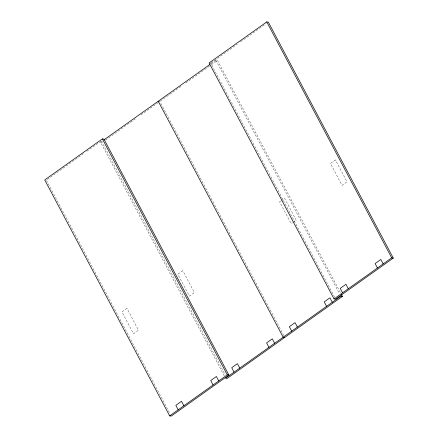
<?xml version="1.0" encoding="UTF-8"?>
<svg xmlns="http://www.w3.org/2000/svg" width="438" height="438" viewBox="0 0 438 438"><rect width="100%" height="100%" fill="white"/><g stroke="black" fill="none" stroke-linecap="round" stroke-linejoin="round"><path stroke-width="0.33" stroke-dasharray="2.19 1.64" d="M83.444 153.705L46.313 180.138L169.971 413.686M86.773 151.34L101.736 140.691M211.253 62.743L237.303 44.205M240.626 41.834L266.123 23.69M224.251 375.82L100.592 142.273L102.257 141.085M210.892 63.773L215.879 60.22L217.467 60.433L340.485 292.776M105.509 140.116L135.994 118.419M140.981 114.871L158.715 102.246M160.379 101.063L180.889 86.467M185.876 82.919L210.815 65.169M211.368 64.775L217.467 60.433M280.692 201.02L279.581 201.809L291.171 223.692L292.277 222.904M281.245 200.626L284.563 198.261L296.154 220.144L292.83 222.509M209.112 62.924L210.7 63.138L334.676 297.293M158.233 101.244L159.826 101.457L283.802 335.612M100.592 142.273L102.18 142.481L225.203 374.824M215.879 60.22L339.538 293.772M126.932 308.341L121.95 311.889L133.535 333.772L138.517 330.225L126.932 308.341M335.442 159.941L330.46 163.489L342.045 185.373L347.027 181.825L335.442 159.941M182.799 270.689L177.817 274.237L189.408 296.121L194.39 292.573L182.799 270.689"/><path stroke-width="0.66" d="M102.366 138.901L44.72 179.925L169.659 415.886L171.247 416.1L228.888 375.076L103.954 139.109L102.366 138.901L227.3 374.862L228.888 375.076M266.753 21.9L209.112 62.924L334.046 298.891L335.634 299.099L393.28 258.075L268.341 22.114L266.753 21.9L391.687 257.862L393.28 258.075M103.916 139.903L209.78 64.561M169.659 415.886L227.3 374.862M334.046 298.891L391.687 257.862M342.401 296.395L227.119 378.448L225.526 378.235L340.813 296.187L342.401 296.395L341.443 294.588M284.76 337.424L283.172 337.211L158.233 101.244M383.151 263.939L380.797 259.504L375.103 263.556L377.457 267.996M348.281 288.757L345.927 284.317L340.233 288.374L342.587 292.814M332.272 302.264L329.923 297.824L324.23 301.875L326.578 306.315M297.402 327.082L295.053 322.642L289.359 326.693L291.708 331.133M274.631 343.288L272.283 338.848L266.589 342.899L268.937 347.339M239.761 368.106L237.412 363.666L231.718 367.717L234.067 372.158M218.759 380.94L216.41 376.499L210.716 380.551L213.071 384.991M183.889 405.758L181.54 401.317L175.846 405.369L178.2 409.809"/></g></svg>
